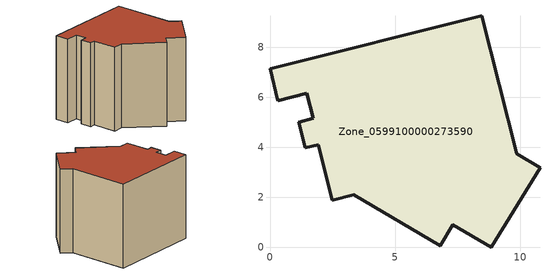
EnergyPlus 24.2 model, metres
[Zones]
Zone_0599100000273590
 floor ground (C_G): 8.47,9.26 9.86,3.74 10.79,3.19 8.84,0 7.31,0.91 6.81,0.06 3.35,2.11 2.49,1.89 1.92,4.11 1.41,3.98 1.14,5 1.72,5.15 1.47,6.15 0.31,5.85 0,7.13 z0
 wall outside (C_F): 3.35,2.11 6.81,0.06 7.31,0.91 8.84,0 10.79,3.19 9.86,3.74 8.47,9.26 0,7.13 0.31,5.85 1.47,6.15 1.72,5.15 1.14,5 1.41,3.98 1.92,4.11 2.49,1.89 3.35,2.11 z0:7.94
 roof outside (C_R): 10.79,3.19 9.86,3.74 8.47,9.26 0,7.13 0.31,5.85 1.47,6.15 1.72,5.15 1.14,5 1.41,3.98 1.92,4.11 2.49,1.89 3.35,2.11 6.81,0.06 7.31,0.91 8.84,0 z7.94
[BUILDING]
Pand.0599100000273590: North Axis=0; Terrain=City; Loads Convergence Tolerance Value=0.04; Temperature Convergence Tolerance Value=0.4; Solar Distribution=FullExterior; Maximum Number of Warmup Days=25; Minimum Number of Warmup Days=1
[Site:Location]
Rotterdam.The.Hague.AP_ZH_NLD Design_Conditions: Latitude=51.96; Longitude=4.45; Time Zone=1; Elevation=-4.5
[SITE:GROUNDTEMPERATURE:BUILDINGSURFACE]
18, 18, 18, 18, 18, 18, 18, 18, 18, 18, 18, 18
[MATERIAL] Thermal Absorptance=0.9; Solar Absorptance=0.7; Visible Absorptance=0.7
Name | Roughness | Thickness | Conductivity | Density | Specific Heat
G.TC.1975-1991 | MediumSmooth | 0.15 | 0.288461 | 540 | 1210
F.TC.1975-1991 | Rough | 0.3 | 0.230769 | 1920 | 840
R.TC.1975-1991 | MediumRough | 0.2 | 0.153846 | 1500 | 1000
[CONSTRUCTION]
C_G: G.TC.1975-1991
C_F: F.TC.1975-1991
C_R: R.TC.1975-1991
[ZONE]
Zone_0599100000273590: Type=1; Multiplier=1; Ceiling Height=Autocalculate; Volume=Autocalculate; Floor Area=autocalculate; Part of Total Floor Area=Yes
[ZONEINFILTRATION:DESIGNFLOWRATE]
Infil_Zone_0599100000273590: Zone or ZoneList or Space or SpaceList=Zone_0599100000273590; Schedule=AlwaysOn; Design Flow Rate Calculation Method=Flow/Area; Flow Rate per Floor Area=0.003; Constant Term Coefficient=1; Temperature Term Coefficient=0; Velocity Term Coefficient=0; Velocity Squared Term Coefficient=0
[HVACTEMPLATE:ZONE:IDEALLOADSAIRSYSTEM]
Zone_0599100000273590: Maximum Heating Supply Air Temperature=50; Minimum Cooling Supply Air Temperature=13; Maximum Heating Supply Air Humidity Ratio=0.0156; Minimum Cooling Supply Air Humidity Ratio=0.0077; Heating Limit=NoLimit; Cooling Limit=NoLimit; Dehumidification Control Type=ConstantSensibleHeatRatio; Cooling Sensible Heat Ratio=0.7; Dehumidification Setpoint=60; Humidification Control Type=None; Humidification Setpoint=30; Outdoor Air Method=None; Outdoor Air Flow Rate per Person=0.00944; Outdoor Air Flow Rate per Zone Floor Area=0; Outdoor Air Flow Rate per Zone=0; Demand Controlled Ventilation Type=None; Outdoor Air Economizer Type=NoEconomizer; Heat Recovery Type=None; Sensible Heat Recovery Effectiveness=0.7; Latent Heat Recovery Effectiveness=0.65
[ZONECONTROL:THERMOSTAT]
ThermostatControl_Zone_0599100000273590: Zone or ZoneList=Zone_0599100000273590; Control Type Schedule=DualSetpointControlType; Control 1=Thermostat_Zone_0599100000273590; Temperature Difference Between Cutout And Setpoint=0
[THERMOSTATSETPOINT:DUALSETPOINT]
Thermostat_Zone_0599100000273590: Heating Setpoint Temperature Schedule=HeatingSetpoint_Zone_0599100000273590; Cooling Setpoint Temperature Schedule=CoolingSetpoint_Zone_0599100000273590
[SCHEDULE:COMPACT]
HeatingSetpoint_Zone_0599100000273590: Through: 12/31, For: AllDays, Until: 24:00, 21
CoolingSetpoint_Zone_0599100000273590: Through: 12/31, For: AllDays, Until: 24:00, 24
DualSetpointControlType: Through: 12/31, For: AllDays, Until: 24:00, 4
AlwaysOn: Through: 12/31, For: AllDays, Until: 24:00, 1
